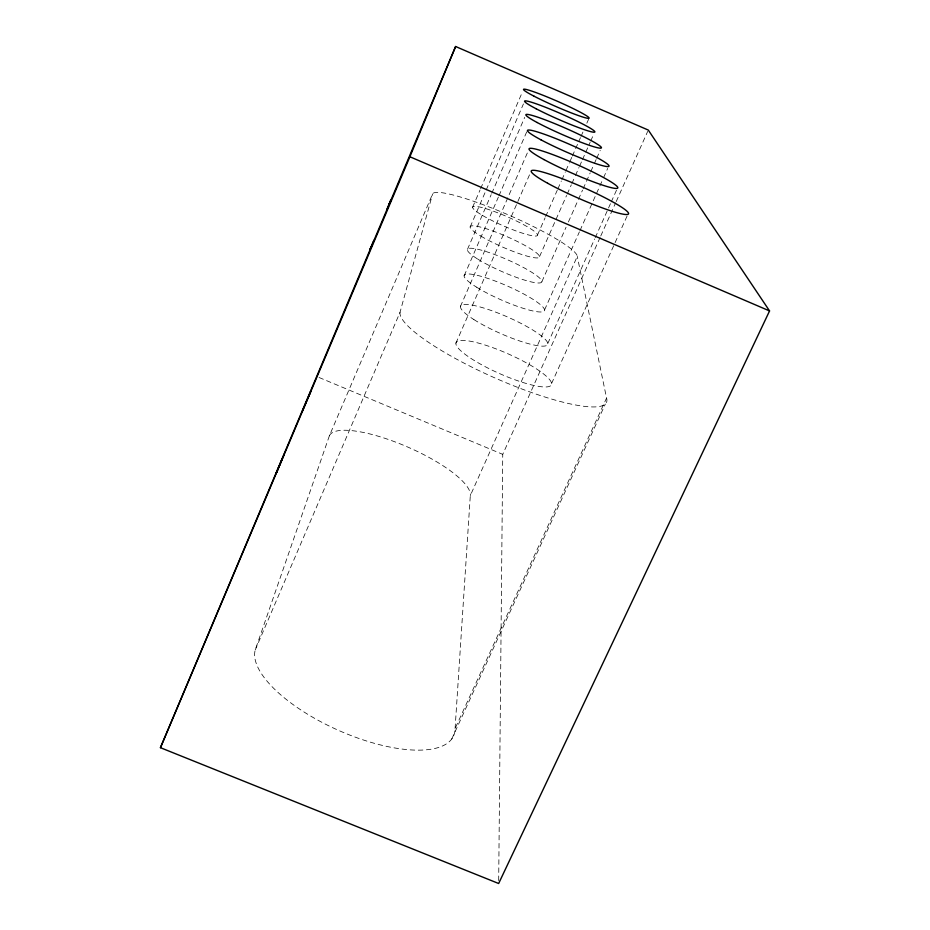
<?xml version="1.0" encoding="UTF-8"?>
<svg xmlns="http://www.w3.org/2000/svg" width="930" height="930" viewBox="0 0 930 930"><rect width="100%" height="100%" fill="white"/><g stroke="black" fill="none" stroke-linecap="round" stroke-linejoin="round"><path stroke-width="0.7" stroke-dasharray="4.65 3.49" d="M498.689 880.605L502.746 454.363L600.176 237.29M455.084 728.539L470.301 495.632L577.274 256.389A78.91 11.207 23.6 0 0 506.815 214.237A78.91 11.207 23.6 0 0 432.59 193.905L329.383 435.798L255.192 650.058A108.194 42.001 24.1 0 0 349.645 735.014A108.194 42.001 24.1 0 0 455.084 728.539L606.558 398.075L577.274 256.389M255.192 650.058L400.005 312.375L432.59 193.905M472.603 207.216L480.043 190.022M480.612 188.697L522.346 92.117M470.185 226.955L485.646 191.231M486.216 189.918L523.439 103.928M467.465 249.345L491.168 194.684M491.749 193.359L524.706 117.366M464.186 275.733L498.352 197.137M498.933 195.812L526.717 131.874M460.408 306.54L527.868 151.741M455.898 343.193L529.914 173.898M537.517 234.988L545.061 217.887M545.643 216.574L557.244 190.266M557.826 188.953L561.313 181.059M561.883 179.746L565.37 171.852M565.952 170.539L569.427 162.645M570.009 161.332L571.752 157.379M572.334 156.066L578.135 142.918M578.716 141.604L580.46 137.652M581.041 136.338L583.366 131.084M586.842 123.19L588.585 119.238M539.551 256.575L566.602 195.451M567.195 194.126L571.311 184.826M571.892 183.501L574.833 176.851M575.426 175.526L578.96 167.551M579.541 166.226L581.889 160.913M582.482 159.576L590.132 142.313M590.713 140.976L593.654 134.339M541.888 281.639L566.045 227.257M568.404 221.956L577.832 200.729M578.425 199.404L582.54 190.115M583.133 188.79L590.201 172.875M590.794 171.55L593.735 164.924M594.328 163.587L596.095 159.611M596.688 158.286L600.222 150.334M544.585 309.888L579.39 231.872M579.983 230.547L602.977 178.979M603.57 177.665L607.697 168.4M547.77 343.542L594.642 238.975M595.235 237.65L610.661 203.24M611.254 201.915L616.59 189.999M600.768 235.964L615.613 202.88M616.218 201.554L647.698 131.397M551.548 383.567L627.204 215.76M451.736 739.036L605.337 404.05M319.048 377.487L502.746 454.363M329.383 435.798A76.655 21.088 23.6 0 1 405.585 446.121A76.655 21.088 23.6 0 1 470.301 495.632M606.558 398.075A112.751 22.866 23.9 0 1 506.455 382.881A112.751 22.866 23.9 0 1 400.005 312.375M482.484 215.423A35.363 4.952 23.6 0 0 536.54 235.964A35.363 4.952 23.6 0 0 496.155 212.203A35.363 4.952 23.6 0 0 482.484 215.423M480.764 236.034A37.793 5.65 23.7 0 0 538.528 257.738A37.793 5.65 23.7 0 0 495.306 231.884A37.793 5.65 23.7 0 0 480.764 236.034M477.695 259.063A40.583 6.522 23.7 0 0 540.4 282.836A40.583 6.522 23.7 0 0 495.841 254.971A40.583 6.522 23.7 0 0 477.695 259.063M476.532 287.138A43.803 7.591 23.8 0 0 543.422 311.55A43.803 7.591 23.8 0 0 493.202 280.29A43.803 7.591 23.8 0 0 476.532 287.138M473.87 319.548A47.604 8.975 23.8 0 0 546.526 345.553A47.604 8.975 23.8 0 0 491.865 310.725A47.604 8.975 23.8 0 0 473.87 319.548M470.708 358.248A52.127 10.753 23.9 0 0 550.211 386.043A52.127 10.753 23.9 0 0 490.25 346.762A52.127 10.753 23.9 0 0 470.708 358.248"/><path stroke-width="1.4" d="M160.437 747.685L409.898 156.763L455.619 46.5L648.291 130.072L769.563 310.934L498.654 883.5L160.437 747.685L455.619 46.5M371.024 246.996L370.117 249.159L373.872 240.289M308.748 396.157L311.085 390.565L302.459 410.944M388.647 205.263L390.821 200.09L386.95 209.238M281.604 460.385L276.024 473.684L284.313 454.096M409.898 156.763L769.563 310.934M547.689 183.268A53.196 5.929 23.8 0 0 627.576 214.446A53.196 5.929 23.8 0 0 564.092 179.42A53.196 5.929 23.8 0 0 547.689 183.268M543.98 159.576A48.5 4.929 23.8 0 0 616.962 188.395A48.5 4.929 23.8 0 0 559.372 157.147A48.5 4.929 23.8 0 0 543.98 159.576M540.9 139.791A44.559 4.162 23.7 0 0 608.081 166.598A44.559 4.162 23.7 0 0 555.384 138.407A44.559 4.162 23.7 0 0 540.9 139.791M537.168 122.516A41.234 3.557 23.7 0 0 600.21 148.161A41.234 3.557 23.7 0 0 553.49 123.109A41.234 3.557 23.7 0 0 537.168 122.516M534.169 96.267A35.863 2.697 23.7 0 0 588.423 118.366A35.863 2.697 23.7 0 0 546.433 96.639A35.863 2.697 23.7 0 0 534.169 96.267M536.087 108.74A38.363 3.081 23.7 0 0 594.072 132.223A38.363 3.081 23.7 0 0 549.025 108.682A38.363 3.081 23.7 0 0 536.087 108.74"/></g></svg>
